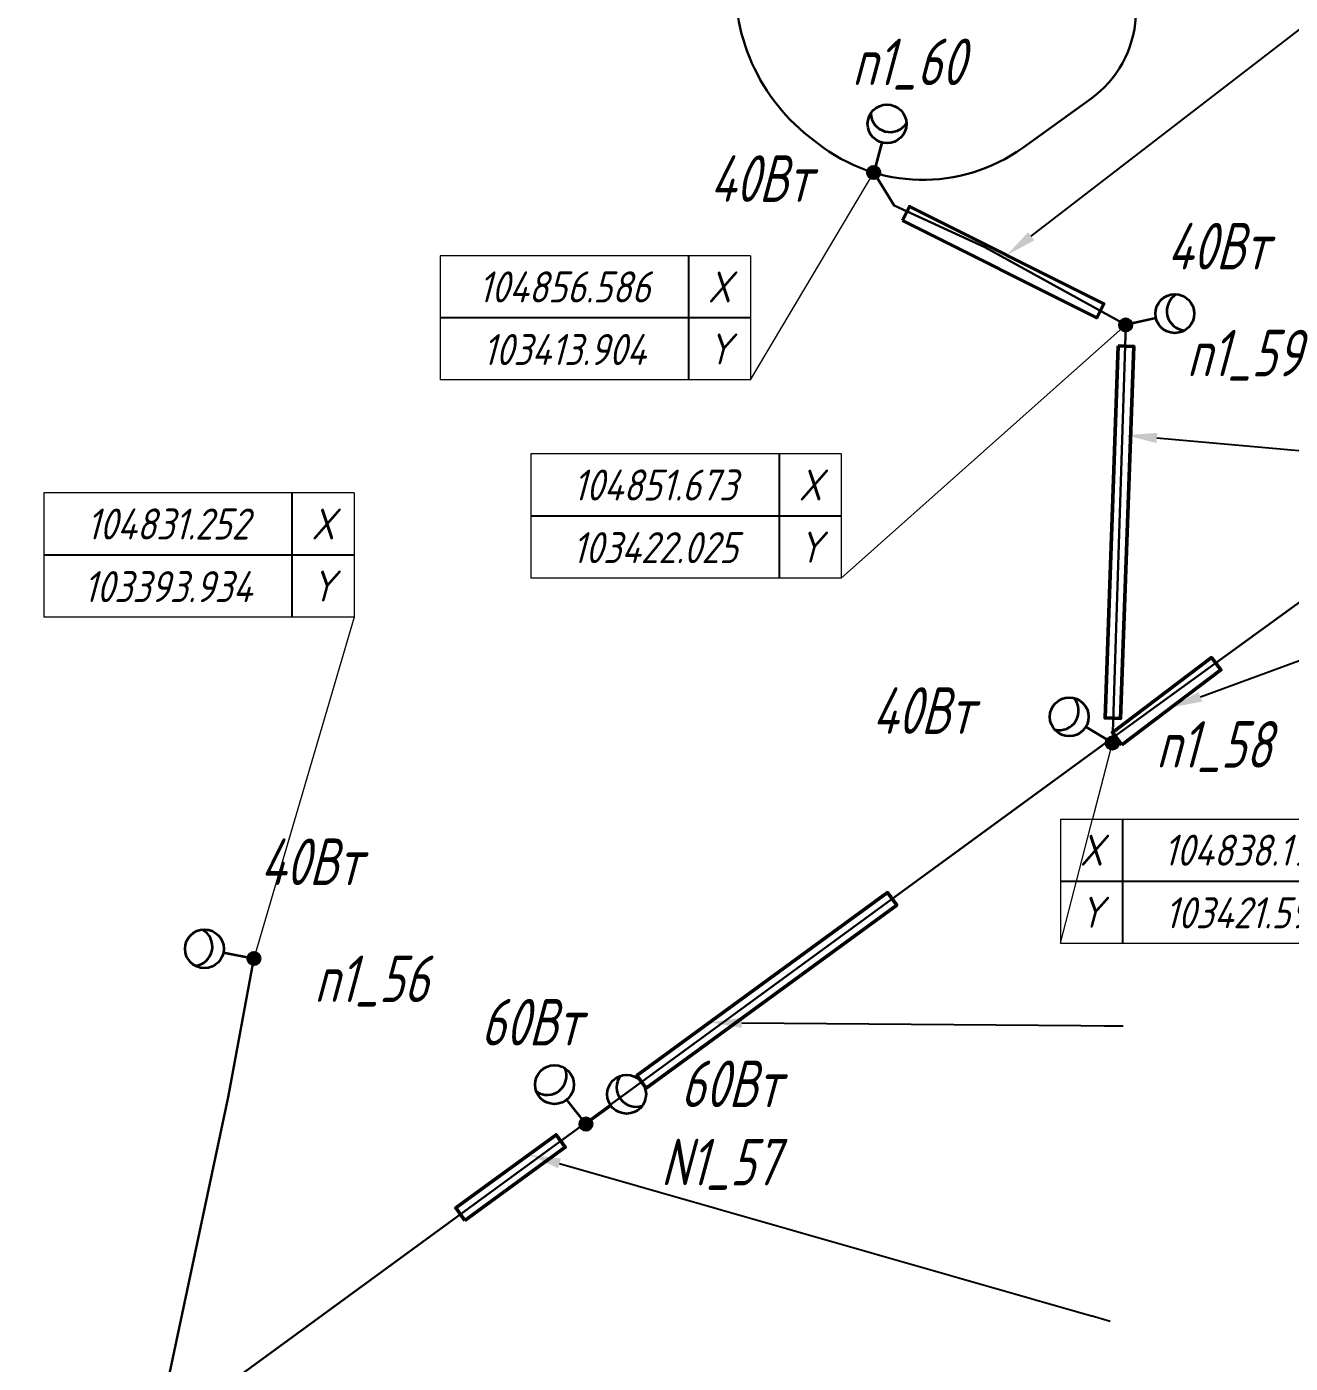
# Model space of a CAD drawing. Header units: millimetres. Extents: x -5263 to 103757798, y 0 to 105184226.
# Drawn here: x 103386612 to 103427328, y 104818205 to 104861286 of the extents above; entities that cross this region are included whole.
import ezdxf
from ezdxf import colors
from ezdxf.entities.mleader import LeaderData, LeaderLine
from ezdxf.enums import TextEntityAlignment as Align
from ezdxf.math import Vec2, Vec3

# ---------------------------------------------------------------- set-up
doc = ezdxf.new("R2010")
doc.units = ezdxf.units.MM
doc.set_wipeout_variables(frame=1)
doc.linetypes.add('CONTINOUS', pattern=[0])
for name, color, linetype, lineweight in [('_ПР_НО', 10, 'Continuous', 30), ('ЭО_Пл_Опора', 10, 'Continuous', 35), ('ЭО_Пл_Опора_Светильники', 10, 'Continuous', 35), ('ЭО_Пл_Светильники', 10, 'Continuous', 25), ('ЭО_Пл_Светильники_Текст', 10, 'Continuous', 20), ('ЭО_Пл_Сеть_Освещения_В земле', 3, 'ID_N', 30), ('ЭО_Пл_Сеть_Освещения_Текст', 10, 'Continuous', 20), ('ЭС_Координата', 7, 'Continuous', 25)]:
    doc.layers.add(name, color=color, linetype=linetype, lineweight=lineweight)
doc.layers.get('0').off()
doc.styles.add('ПБГС', font='simplex.shx', dxfattribs={"width": 0.8, "oblique": 15})
doc.linetypes.add('ID_N', pattern='A,0,3,-3,["N",ПБГС,S=1.2,R=0,X=-1,Y=-0.5],-3,6', length=15)

# ---------------------------------------------------------------- blocks, each defined once
blk = doc.blocks.new('_None')
blk = doc.blocks.new('промежуточная')
h = blk.add_hatch(color=255)
edge = h.paths.add_edge_path()
edge.add_arc((0, 0), 0.833, 0, 360)
at = {"lineweight": 30}
blk.add_circle((0, 0), 0.833, dxfattribs=at)
blk = doc.blocks.new('*U121')
at = {"layer": 'ЭО_Пл_Светильники'}
blk.add_line((0, 2), (0, 0), dxfattribs=at)
at = {"layer": 'ЭО_Пл_Светильники', "linetype": 'ByBlock', "xscale": 250, "yscale": 250, "zscale": 250}
blk.add_blockref('промежуточная', (0, 0), dxfattribs=at)
at = {"style": 'ПБГС', "oblique": 15, "width": 0.7, "flags": 1}
blk.add_attdef('NAME', (0, -6), '', height=3.5, dxfattribs=at)
at = {"layer": 'ЭО_Пл_Светильники_Текст', "style": 'ПБГС', "oblique": 15, "width": 0.7, "flags": 1}
for tag, p in [('TYPE', (0, 0)), ('MANUFACTURER', (0, -12)), ('SPECIFICATION_SECTION', (0, -18)), ('POWER', (0, -24)), ('GROUP', (0, -30))]:
    blk.add_attdef(tag, p, '', height=3.5, dxfattribs=at)
at = {"layer": 'ЭО_Пл_Светильники_Текст', "style": 'ПБГС', "oblique": 15, "width": 0.7}
blk.add_attdef('N_PYLON', (2411, -1978), '', height=1500, dxfattribs=at)
blk = doc.blocks.new('*U120')
at = {"layer": 'ЭО_Пл_Светильники'}
blk.add_line((0, 2), (0, 0), dxfattribs=at)
at = {"layer": 'ЭО_Пл_Светильники', "linetype": 'ByBlock', "xscale": 250, "yscale": 250, "zscale": 250}
blk.add_blockref('промежуточная', (0, 0), dxfattribs=at)
at = {"style": 'ПБГС', "oblique": 15, "width": 0.7, "flags": 1}
blk.add_attdef('NAME', (0, -6), '', height=3.5, dxfattribs=at)
at = {"layer": 'ЭО_Пл_Светильники_Текст', "style": 'ПБГС', "oblique": 15, "width": 0.7, "flags": 1}
for tag, p in [('TYPE', (0, 0)), ('MANUFACTURER', (0, -12)), ('SPECIFICATION_SECTION', (0, -18)), ('POWER', (0, -24)), ('GROUP', (0, -30))]:
    blk.add_attdef(tag, p, '', height=3.5, dxfattribs=at)
at = {"layer": 'ЭО_Пл_Светильники_Текст', "style": 'ПБГС', "oblique": 15, "width": 0.7}
blk.add_attdef('N_PYLON', (1946, -1405), '', height=1500, dxfattribs=at)
blk = doc.blocks.new('*U118')
at = {"layer": 'ЭО_Пл_Светильники'}
blk.add_line((0, 2), (0, 0), dxfattribs=at)
at = {"layer": 'ЭО_Пл_Светильники', "linetype": 'ByBlock', "xscale": 250, "yscale": 250, "zscale": 250}
blk.add_blockref('промежуточная', (0, 0), dxfattribs=at)
at = {"style": 'ПБГС', "oblique": 15, "width": 0.7, "flags": 1}
blk.add_attdef('NAME', (0, -6), '', height=3.5, dxfattribs=at)
at = {"layer": 'ЭО_Пл_Светильники_Текст', "style": 'ПБГС', "oblique": 15, "width": 0.7}
blk.add_attdef('N_PYLON', (1414, -796), '', height=1500, dxfattribs=at)
at = {"layer": 'ЭО_Пл_Светильники_Текст', "style": 'ПБГС', "oblique": 15, "width": 0.7, "flags": 1}
for tag, p in [('TYPE', (0, 0)), ('MANUFACTURER', (0, -12)), ('SPECIFICATION_SECTION', (0, -18)), ('POWER', (0, -24)), ('GROUP', (0, -30))]:
    blk.add_attdef(tag, p, '', height=3.5, dxfattribs=at)
blk = doc.blocks.new('*U399')
at = {"layer": 'ЭО_Пл_Светильники'}
blk.add_line((0, 2), (0, 0), dxfattribs=at)
at = {"layer": 'ЭО_Пл_Светильники', "linetype": 'ByBlock', "xscale": 250, "yscale": 250, "zscale": 250}
blk.add_blockref('промежуточная', (0, 0), dxfattribs=at)
at = {"style": 'ПБГС', "oblique": 15, "width": 0.7, "flags": 1}
blk.add_attdef('NAME', (0, -6), '', height=3.5, dxfattribs=at)
at = {"layer": 'ЭО_Пл_Светильники_Текст', "style": 'ПБГС', "oblique": 15, "width": 0.7, "flags": 1}
for tag, p in [('TYPE', (0, 0)), ('MANUFACTURER', (0, -12)), ('SPECIFICATION_SECTION', (0, -18)), ('POWER', (0, -24)), ('GROUP', (0, -30))]:
    blk.add_attdef(tag, p, '', height=3.5, dxfattribs=at)
at = {"layer": 'ЭО_Пл_Светильники_Текст', "style": 'ПБГС', "oblique": 15, "width": 0.7}
blk.add_attdef('N_PYLON', (1971, -1655), '', height=1500, dxfattribs=at)
blk = doc.blocks.new('*U116')
at = {"layer": 'ЭО_Пл_Светильники'}
blk.add_line((0, 2), (0, 0), dxfattribs=at)
at = {"layer": 'ЭО_Пл_Светильники', "linetype": 'ByBlock', "xscale": 250, "yscale": 250, "zscale": 250}
blk.add_blockref('промежуточная', (0, 0), dxfattribs=at)
at = {"style": 'ПБГС', "oblique": 15, "width": 0.7, "flags": 1}
blk.add_attdef('NAME', (0, -6), '', height=3.5, dxfattribs=at)
at = {"layer": 'ЭО_Пл_Светильники_Текст', "style": 'ПБГС', "oblique": 15, "width": 0.7}
blk.add_attdef('N_PYLON', (-695, 2816), '', height=1500, dxfattribs=at)
at = {"layer": 'ЭО_Пл_Светильники_Текст', "style": 'ПБГС', "oblique": 15, "width": 0.7, "flags": 1}
for tag, p in [('TYPE', (0, 0)), ('MANUFACTURER', (0, -12)), ('SPECIFICATION_SECTION', (0, -18)), ('POWER', (0, -24)), ('GROUP', (0, -30))]:
    blk.add_attdef(tag, p, '', height=3.5, dxfattribs=at)
blk = doc.blocks.new('*U234')
at = {"layer": 'ЭО_Пл_Опора_Светильники'}
h = blk.add_hatch(color=256, dxfattribs=at)
h.dxf.hatch_style = 1
h.paths.add_polyline_path([(155, 124, 1), (-155, -124, 1)])
blk.add_line((-624, 781), (0, 0), dxfattribs=at)
for centre, radius in [((-1014, 1270), 625), ((0, 0), 199)]:
    blk.add_circle(centre, radius, dxfattribs=at)
blk.add_arc((-1248, 1563), 625, 236.0761, 21.1609, dxfattribs=at)
at = {"style": 'ПБГС', "oblique": 15, "width": 0.7, "flags": 1}
for tag, p, height in [('TYPE', (-1704, -2539), 525000), ('NAME', (0, -3506), 875), ('MANUFACTURER', (0, -5006), 875), ('SPECIFICATION_SECTION', (0, -6506), 875), ('GROUP', (0, -9506), 875)]:
    blk.add_attdef(tag, p, '', height=height, dxfattribs=at)
at = {"layer": 'ЭО_Пл_Светильники_Текст', "style": 'ПБГС', "oblique": 15, "width": 0.7}
blk.add_attdef('POWER', (-3392, 2533), '', height=1500, dxfattribs=at)
blk = doc.blocks.new('*U235')
at = {"layer": 'ЭО_Пл_Опора_Светильники'}
h = blk.add_hatch(color=256, dxfattribs=at)
h.dxf.hatch_style = 1
h.paths.add_polyline_path([(117, -161, 1), (-117, 161, 1)])
blk.add_line((808, 590), (0, 0), dxfattribs=at)
for centre, radius in [((1312, 958), 625), ((0, 0), 199)]:
    blk.add_circle(centre, radius, dxfattribs=at)
blk.add_arc((1615, 1179), 625, 143.5876, 288.6724, dxfattribs=at)
at = {"style": 'ПБГС', "oblique": 15, "width": 0.7, "flags": 1}
for tag, p, height in [('TYPE', (-1704, -2539), 525000), ('NAME', (0, -3506), 875), ('MANUFACTURER', (0, -5006), 875), ('SPECIFICATION_SECTION', (0, -6506), 875), ('GROUP', (0, -9506), 875)]:
    blk.add_attdef(tag, p, '', height=height, dxfattribs=at)
at = {"layer": 'ЭО_Пл_Светильники_Текст', "style": 'ПБГС', "oblique": 15, "width": 0.7}
blk.add_attdef('POWER', (3047, 547), '', height=1500, dxfattribs=at)
blk = doc.blocks.new('*U391')
at = {"layer": 'ЭО_Пл_Опора_Светильники'}
h = blk.add_hatch(color=256, dxfattribs=at)
h.dxf.hatch_style = 1
h.paths.add_polyline_path([(38, 195, 1), (-38, -195, 1)])
blk.add_line((-981, 193), (0, 0), dxfattribs=at)
for centre, radius in [((-1595, 313), 625), ((0, 0), 199)]:
    blk.add_circle(centre, radius, dxfattribs=at)
blk.add_arc((-1963, 385), 625, 276.3508, 61.4356, dxfattribs=at)
at = {"style": 'ПБГС', "oblique": 15, "width": 0.7, "flags": 1}
for tag, p, height in [('TYPE', (-1704, -2539), 525000), ('NAME', (0, -3506), 875), ('MANUFACTURER', (0, -5006), 875), ('SPECIFICATION_SECTION', (0, -6506), 875), ('GROUP', (0, -9506), 875)]:
    blk.add_attdef(tag, p, '', height=height, dxfattribs=at)
at = {"layer": 'ЭО_Пл_Светильники_Текст', "style": 'ПБГС', "oblique": 15, "width": 0.7}
blk.add_attdef('POWER', (202, 2368), '', height=1500, dxfattribs=at)
blk = doc.blocks.new('*U397')
at = {"layer": 'ЭО_Пл_Опора_Светильники'}
h = blk.add_hatch(color=256, dxfattribs=at)
h.dxf.hatch_style = 1
h.paths.add_polyline_path([(192, -53, 1), (-192, 53, 1)])
blk.add_line((264, 964), (0, 0), dxfattribs=at)
for centre, radius in [((430, 1567), 625), ((0, 0), 199)]:
    blk.add_circle(centre, radius, dxfattribs=at)
blk.add_arc((529, 1929), 625, 182.1266, 327.2113, dxfattribs=at)
at = {"style": 'ПБГС', "oblique": 15, "width": 0.7, "flags": 1}
for tag, p, height in [('TYPE', (-1704, -2539), 525000), ('NAME', (0, -3506), 875), ('MANUFACTURER', (0, -5006), 875), ('SPECIFICATION_SECTION', (0, -6506), 875), ('GROUP', (0, -9506), 875)]:
    blk.add_attdef(tag, p, '', height=height, dxfattribs=at)
at = {"layer": 'ЭО_Пл_Светильники_Текст', "style": 'ПБГС', "oblique": 15, "width": 0.7}
blk.add_attdef('POWER', (-5274, -945), '', height=1500, dxfattribs=at)
blk = doc.blocks.new('*U398')
at = {"layer": 'ЭО_Пл_Опора_Светильники'}
h = blk.add_hatch(color=256, dxfattribs=at)
h.dxf.hatch_style = 1
h.paths.add_polyline_path([(45, -194, 1), (-45, 194, 1)])
blk.add_line((974, 225), (0, 0), dxfattribs=at)
for centre, radius in [((1583, 365), 625), ((0, 0), 199)]:
    blk.add_circle(centre, radius, dxfattribs=at)
blk.add_arc((1949, 450), 625, 120.4508, 265.5356, dxfattribs=at)
at = {"style": 'ПБГС', "oblique": 15, "width": 0.7, "flags": 1}
for tag, p, height in [('TYPE', (-1704, -2539), 525000), ('NAME', (0, -3506), 875), ('MANUFACTURER', (0, -5006), 875), ('SPECIFICATION_SECTION', (0, -6506), 875), ('GROUP', (0, -9506), 875)]:
    blk.add_attdef(tag, p, '', height=height, dxfattribs=at)
at = {"layer": 'ЭО_Пл_Светильники_Текст', "style": 'ПБГС', "oblique": 15, "width": 0.7}
blk.add_attdef('POWER', (1335, 1791), '', height=1500, dxfattribs=at)
blk = doc.blocks.new('*U405')
at = {"layer": 'ЭО_Пл_Опора_Светильники'}
h = blk.add_hatch(color=256, dxfattribs=at)
h.dxf.hatch_style = 1
h.paths.add_polyline_path([(103, 170, 1), (-103, -170, 1)])
blk.add_line((-855, 519), (0, 0), dxfattribs=at)
for centre, radius in [((-1389, 843), 625), ((0, 0), 199)]:
    blk.add_circle(centre, radius, dxfattribs=at)
blk.add_arc((-1710, 1038), 625, 256.1997, 41.2845, dxfattribs=at)
at = {"style": 'ПБГС', "oblique": 15, "width": 0.7, "flags": 1}
for tag, p, height in [('TYPE', (-1704, -2539), 525000), ('NAME', (0, -3506), 875), ('MANUFACTURER', (0, -5006), 875), ('SPECIFICATION_SECTION', (0, -6506), 875), ('GROUP', (0, -9506), 875)]:
    blk.add_attdef(tag, p, '', height=height, dxfattribs=at)
at = {"layer": 'ЭО_Пл_Светильники_Текст', "style": 'ПБГС', "oblique": 15, "width": 0.7}
blk.add_attdef('POWER', (-7740, 294), '', height=1500, dxfattribs=at)
blk = doc.blocks.new('*U534')
blk.add_wipeout([(-3.352, -12.91), (-3.352, -4.91), (16.648, -4.91), (16.648, -12.91)])
at = {"lineweight": 0}
blk.add_line((-3.352, -12.91), (0, 0), dxfattribs=at)
at = {"color": 0, "lineweight": 0, "transparency": 16777216}
for points in [[(-3.352, -4.91), (-3.352, -12.91), (-3.352, -12.91), (-3.352, -12.91)], [(-3.352, -4.91), (16.648, -4.91)], [(16.648, -4.91), (16.648, -12.91), (16.648, -12.91), (16.648, -12.91)], [(-3.352, -12.91), (16.648, -12.91)]]:
    blk.add_lwpolyline(points, dxfattribs=at)
at = {"transparency": 16777216}
for points in [[(0.648, -4.91), (0.648, -12.91)], [(-3.352, -8.91), (16.648, -8.91)]]:
    blk.add_lwpolyline(points, dxfattribs=at)
at = {"color": 7, "transparency": 16777216, "char_height": 2, "width": 4, "attachment_point": 5, "style": 'ПБГС'}
for s, insert in [('X', (-1.352, -6.91)), ('Y', (-1.352, -10.91))]:
    blk.add_mtext(s, dxfattribs=dict(at, insert=insert))
at = {"color": 250, "transparency": 16777216, "style": 'ПБГС', "oblique": 15, "width": 0.8, "flags": 8}
for tag, p in [('КООРДИНАТАY', (8.648, -6.91)), ('КООРДИНАТАX', (8.648, -10.947))]:
    blk.add_attdef(tag, text='', height=2, dxfattribs=at).set_placement(p, align=Align.MIDDLE_CENTER)
blk = doc.blocks.new('*U536')
blk.add_wipeout([(6.448, 22.01), (6.448, 30.01), (-13.552, 30.01), (-13.552, 22.01)])
at = {"lineweight": 0}
blk.add_line((6.448, 22.01), (0, 0), dxfattribs=at)
at = {"color": 0, "lineweight": 0, "transparency": 16777216}
for points in [[(-13.552, 30.01), (-13.552, 22.01), (-13.552, 22.01), (-13.552, 22.01)], [(6.448, 30.01), (-13.552, 30.01)], [(6.448, 30.01), (6.448, 22.01), (6.448, 22.01), (6.448, 22.01)], [(6.448, 22.01), (-13.552, 22.01)]]:
    blk.add_lwpolyline(points, dxfattribs=at)
at = {"transparency": 16777216}
for points in [[(2.448, 30.01), (2.448, 22.01)], [(6.448, 26.01), (-13.552, 26.01)]]:
    blk.add_lwpolyline(points, dxfattribs=at)
at = {"color": 7, "transparency": 16777216, "char_height": 2, "width": 4, "attachment_point": 5, "style": 'ПБГС'}
for s, insert in [('X', (4.448, 28.01)), ('Y', (4.448, 24.01))]:
    blk.add_mtext(s, dxfattribs=dict(at, insert=insert))
at = {"color": 250, "transparency": 16777216, "style": 'ПБГС', "oblique": 15, "width": 0.8, "flags": 8}
for tag, p in [('КООРДИНАТАY', (-5.552, 28.01)), ('КООРДИНАТАX', (-5.552, 23.973))]:
    blk.add_attdef(tag, text='', height=2, dxfattribs=at).set_placement(p, align=Align.MIDDLE_CENTER)
blk = doc.blocks.new('*U547')
blk.add_wipeout([(-7.937, -13.373), (-7.937, -5.373), (-27.937, -5.373), (-27.937, -13.373)])
at = {"lineweight": 0}
blk.add_line((-7.937, -13.373), (0, 0), dxfattribs=at)
at = {"color": 0, "lineweight": 0, "transparency": 16777216}
for points in [[(-27.937, -5.373), (-27.937, -13.373), (-27.937, -13.373), (-27.937, -13.373)], [(-7.937, -5.373), (-27.937, -5.373)], [(-7.937, -5.373), (-7.937, -13.373), (-7.937, -13.373), (-7.937, -13.373)], [(-7.937, -13.373), (-27.937, -13.373)]]:
    blk.add_lwpolyline(points, dxfattribs=at)
at = {"transparency": 16777216}
for points in [[(-11.937, -5.373), (-11.937, -13.373)], [(-7.937, -9.373), (-27.937, -9.373)]]:
    blk.add_lwpolyline(points, dxfattribs=at)
at = {"color": 7, "transparency": 16777216, "char_height": 2, "width": 4, "attachment_point": 5, "style": 'ПБГС'}
for s, insert in [('X', (-9.937, -7.373)), ('Y', (-9.937, -11.373))]:
    blk.add_mtext(s, dxfattribs=dict(at, insert=insert))
at = {"color": 250, "transparency": 16777216, "style": 'ПБГС', "oblique": 15, "width": 0.8, "flags": 8}
for tag, p in [('КООРДИНАТАY', (-19.937, -7.373)), ('КООРДИНАТАX', (-19.937, -11.41))]:
    blk.add_attdef(tag, text='', height=2, dxfattribs=at).set_placement(p, align=Align.MIDDLE_CENTER)
blk = doc.blocks.new('*U549')
blk.add_wipeout([(-18.33, -16.319), (-18.33, -8.319), (-38.33, -8.319), (-38.33, -16.319)])
at = {"lineweight": 0}
blk.add_line((-18.33, -16.319), (0, 0), dxfattribs=at)
at = {"color": 0, "lineweight": 0, "transparency": 16777216}
for points in [[(-38.33, -8.319), (-38.33, -16.319), (-38.33, -16.319), (-38.33, -16.319)], [(-18.33, -8.319), (-38.33, -8.319)], [(-18.33, -8.319), (-18.33, -16.319), (-18.33, -16.319), (-18.33, -16.319)], [(-18.33, -16.319), (-38.33, -16.319)]]:
    blk.add_lwpolyline(points, dxfattribs=at)
at = {"transparency": 16777216}
for points in [[(-22.33, -8.319), (-22.33, -16.319)], [(-18.33, -12.319), (-38.33, -12.319)]]:
    blk.add_lwpolyline(points, dxfattribs=at)
at = {"color": 7, "transparency": 16777216, "char_height": 2, "width": 4, "attachment_point": 5, "style": 'ПБГС'}
for s, insert in [('X', (-20.33, -10.319)), ('Y', (-20.33, -14.319))]:
    blk.add_mtext(s, dxfattribs=dict(at, insert=insert))
at = {"color": 250, "transparency": 16777216, "style": 'ПБГС', "oblique": 15, "width": 0.8, "flags": 8}
for tag, p in [('КООРДИНАТАY', (-30.33, -10.319)), ('КООРДИНАТАX', (-30.33, -14.356))]:
    blk.add_attdef(tag, text='', height=2, dxfattribs=at).set_placement(p, align=Align.MIDDLE_CENTER)
blk = doc.blocks.new('*U588')
at = {"color": 0, "linetype": 'ByBlock', "lineweight": -2}
blk.add_lwpolyline([(0.147, -0.202), (3.378, 2.157), (3.083, 2.561), (-0.147, 0.202)], close=True, dxfattribs=at)
blk = doc.blocks.new('*U589')
at = {"color": 0, "linetype": 'ByBlock', "lineweight": -2}
blk.add_lwpolyline([(0.147, -0.202), (8.222, 5.698), (7.927, 6.102), (-0.147, 0.202)], close=True, dxfattribs=at)
blk = doc.blocks.new('*U590')
at = {"color": 0, "linetype": 'ByBlock', "lineweight": -2}
blk.add_lwpolyline([(-0.112, -0.224), (6.149, -3.354), (6.373, -2.907), (0.112, 0.224)], close=True, dxfattribs=at)
blk = doc.blocks.new('*U591')
at = {"color": 0, "linetype": 'ByBlock', "lineweight": -2}
blk.add_lwpolyline([(-0.25, 0.009), (-0.67, -11.984), (-0.17, -12.001), (0.25, -0.009)], close=True, dxfattribs=at)
blk = doc.blocks.new('*U592')
at = {"color": 0, "linetype": 'ByBlock', "lineweight": -2}
blk.add_lwpolyline([(0.151, -0.199), (3.341, 2.214), (3.039, 2.613), (-0.151, 0.199)], close=True, dxfattribs=at)

msp = doc.modelspace()

# ---------------------------------------------------------------- linework, layer by layer
at = {"layer": 'ЭО_Пл_Сеть_Освещения_В земле'}
msp.add_lwpolyline([(103420519, 104865049, 0.012296), (103421208, 104864391, -0.47723), (103420897, 104858958), (103418706, 104857384, -0.334372), (103412091, 104857532), (103411667, 104857866, -0.26324), (103409523, 104863672, -0.024321), (103409674, 104864612, -0.024321)], format="xyb", dxfattribs=at)
at = {"layer": 'ЭО_Пл_Сеть_Освещения_В земле', "elevation": -570}
msp.add_lwpolyline([(103421595, 104838199), (103422025, 104851672), (103417483, 104854180), (103414560, 104855525), (103413904, 104856586)], dxfattribs=at)
at = {"layer": 'ЭО_Пл_Сеть_Освещения_В земле'}
for points in [[(103364236, 104796452), (103421397, 104838214), (103441358, 104852700)], [(103390768, 104815803), (103393102, 104826785), (103393934, 104831252)]]:
    msp.add_lwpolyline(points, dxfattribs=at)

# ---------------------------------------------------------------- block references
at = {"layer": '_ПР_НО', "color": 5, "linetype": 'CONTINOUS', "lineweight": 50, "xscale": 1000, "yscale": 1000, "zscale": 1000, "rotation": 359.9961694606591}
for name, p in [('*U590', (103414946, 104855262)), ('*U589', (103406424, 104827275)), ('*U588', (103400585, 104823009))]:
    msp.add_blockref(name, p, dxfattribs=at)
at = {"layer": 'ЭО_Пл_Опора'}
for name, p, values in [('*U116', (103413904, 104856586), {'N_PYLON': 'n1_60'}), ('*U399', (103422025, 104851672, -570), {'N_PYLON': 'n1_59'}), ('*U118', (103421595, 104838199), {'N_PYLON': 'n1_58'}), ('*U120', (103393934, 104831252), {'N_PYLON': 'n1_56'}), ('*U121', (103404632, 104825916), {'N_PYLON': 'N1_57'})]:
    msp.add_blockref(name, p, dxfattribs=at).add_auto_attribs(values)
at = {"layer": 'ЭО_Пл_Светильники'}
for name, p, values in [('*U397', (103413904, 104856586), {'POWER': '40Вт'}), ('*U398', (103422025, 104851672, -570), {'POWER': '40Вт'}), ('*U405', (103421595, 104838199), {'POWER': '40Вт'}), ('*U391', (103393934, 104831252), {'POWER': '40Вт'}), ('*U234', (103404632, 104825916), {'POWER': '60Вт'}), ('*U235', (103404632, 104825916), {'POWER': '60Вт'})]:
    msp.add_blockref(name, p, dxfattribs=at).add_auto_attribs(values)

# ---------------------------------------------------------------- leaders
at = {"layer": 'ЭО_Пл_Сеть_Освещения_Текст'}
ml = msp.add_multileader_mtext('Standard', dxfattribs=at)
ml.set_content('Условные обозначения:', color=256, style='ПБГС')
ml.set_leader_properties(color=256, linetype='ByLayer', lineweight=-1)
ml.set_arrow_properties(name='NONE')
ml.build(insert=Vec2(0, 0))
ml.multileader.update_dxf_attribs({"text_left_attachment_type": 6, "text_right_attachment_type": 6, "dogleg_length": 0.5, "arrow_head_size": 2000, "scale": 500})
ctx = ml.context
ctx.base_point, ctx.scale, ctx.char_height, ctx.arrow_head_size, ctx.landing_gap_size, ctx.plane_origin = Vec3(103721923, 105117157), 500, 1250, 2000, 1000, Vec3(103717280, 105121639)
ctx.left_attachment, ctx.right_attachment = 6, 6
notes = []
notes.append((ctx, [(0, (0, 0, 0), (0, 0), (1, 0), 1, [])]))
ctx.mtext.insert, ctx.mtext.rotation, ctx.mtext.flow_direction = Vec3(103722923, 105118657), 6.283185, 5
ml = msp.add_multileader_mtext('Standard', dxfattribs=at)
ml.set_content('Проектируемая опора н.о. ОГККВ-7,5/ОГКС-7,5', color=256, style='ПБГС')
ml.set_leader_properties(color=256, linetype='ByLayer', lineweight=-1)
ml.set_arrow_properties(name='NONE')
ml.build(insert=Vec2(0, 0))
ml.multileader.update_dxf_attribs({"text_left_attachment_type": 6, "text_right_attachment_type": 6, "dogleg_length": 0.5, "arrow_head_size": 2000, "scale": 500})
ctx = ml.context
ctx.base_point, ctx.scale, ctx.char_height, ctx.arrow_head_size, ctx.landing_gap_size, ctx.plane_origin = Vec3(103725173, 105113213), 500, 1250, 2000, 1000, Vec3(103726179, 105116515)
ctx.left_attachment, ctx.right_attachment = 6, 6
notes.append((ctx, [(0, (0, 0, 0), (0, 0), (1, 0), 1, [])]))
ctx.mtext.insert, ctx.mtext.flow_direction = Vec3(103726173, 105114879), 5
ml = msp.add_multileader_mtext('Standard', dxfattribs=at)
ml.set_content('Проектируемая опора н.о. ОГК-4', color=256, style='ПБГС')
ml.set_leader_properties(color=256, linetype='ByLayer', lineweight=-1)
ml.set_arrow_properties(name='NONE')
ml.build(insert=Vec2(0, 0))
ml.multileader.update_dxf_attribs({"text_left_attachment_type": 6, "text_right_attachment_type": 6, "dogleg_length": 0.5, "arrow_head_size": 2000, "scale": 500})
ctx = ml.context
ctx.base_point, ctx.scale, ctx.char_height, ctx.arrow_head_size, ctx.landing_gap_size, ctx.plane_origin = Vec3(103725088, 105109558), 500, 1250, 2000, 1000, Vec3(103726094, 105112860)
ctx.left_attachment, ctx.right_attachment = 6, 6
notes.append((ctx, [(0, (0, 0, 0), (0, 0), (1, 0), 1, [])]))
ctx.mtext.insert, ctx.mtext.flow_direction = Vec3(103726088, 105111224), 5
ml = msp.add_multileader_mtext('Standard', dxfattribs=at)
ml.set_content('Проектируемый cветильник GALAD Волна LED Мини   ', color=256, style='ПБГС')
ml.set_leader_properties(color=256, linetype='ByLayer', lineweight=-1)
ml.set_arrow_properties(name='NONE')
ml.build(insert=Vec2(0, 0))
ml.multileader.update_dxf_attribs({"text_left_attachment_type": 6, "text_right_attachment_type": 6, "dogleg_length": 0.5, "arrow_head_size": 2000, "scale": 500})
ctx = ml.context
ctx.base_point, ctx.scale, ctx.char_height, ctx.arrow_head_size, ctx.landing_gap_size, ctx.plane_origin = Vec3(103721068, 105105564), 500, 1250, 2000, 1000, Vec3(103717217, 105108867)
ctx.left_attachment, ctx.right_attachment = 6, 6
notes.append((ctx, [(0, (0, 0, 0), (0, 0), (1, 0), 1, [])]))
ctx.mtext.insert, ctx.mtext.rotation, ctx.mtext.flow_direction = Vec3(103722068, 105107231), 6.283185, 5
ml = msp.add_multileader_mtext('Standard', dxfattribs=at)
ml.set_content('Проектируемый пункт питания/пункт учета', color=256, style='ПБГС')
ml.set_leader_properties(color=256, linetype='ByLayer', lineweight=-1)
ml.set_arrow_properties(name='NONE')
ml.build(insert=Vec2(0, 0))
ml.multileader.update_dxf_attribs({"text_left_attachment_type": 6, "text_right_attachment_type": 6, "dogleg_length": 0.5, "arrow_head_size": 2000, "scale": 500})
ctx = ml.context
ctx.base_point, ctx.scale, ctx.char_height, ctx.arrow_head_size, ctx.landing_gap_size, ctx.plane_origin = Vec3(103721068, 105102643), 500, 1250, 2000, 1000, Vec3(103717217, 105105945)
ctx.left_attachment, ctx.right_attachment = 6, 6
notes.append((ctx, [(0, (0, 0, 0), (0, 0), (1, 0), 1, [])]))
ctx.mtext.insert, ctx.mtext.rotation, ctx.mtext.flow_direction = Vec3(103722068, 105104309), 6.283185, 5
ml = msp.add_multileader_mtext('Standard', dxfattribs=at)
ml.set_content('Кабель в земле', color=256, style='ПБГС')
ml.set_leader_properties(color=256, linetype='ByLayer', lineweight=-1)
ml.set_arrow_properties(name='NONE')
ml.build(insert=Vec2(0, 0))
ml.multileader.update_dxf_attribs({"text_left_attachment_type": 6, "text_right_attachment_type": 6, "dogleg_length": 0.5, "arrow_head_size": 2000, "scale": 500})
ctx = ml.context
ctx.base_point, ctx.scale, ctx.char_height, ctx.arrow_head_size, ctx.landing_gap_size, ctx.plane_origin = Vec3(103721068, 105099665), 500, 1250, 2000, 1000, Vec3(103717217, 105102801)
ctx.left_attachment, ctx.right_attachment = 6, 6
notes.append((ctx, [(0, (0, 0, 0), (0, 0), (1, 0), 1, [])]))
ctx.mtext.insert, ctx.mtext.rotation, ctx.mtext.flow_direction = Vec3(103722068, 105101165), 6.283185, 5
ml = msp.add_multileader_mtext('Standard', dxfattribs=at)
ml.set_content('Кабель по воздуху', color=256, style='ПБГС')
ml.set_leader_properties(color=256, linetype='ByLayer', lineweight=-1)
ml.set_arrow_properties(name='NONE')
ml.build(insert=Vec2(0, 0))
ml.multileader.update_dxf_attribs({"text_left_attachment_type": 6, "text_right_attachment_type": 6, "dogleg_length": 0.5, "arrow_head_size": 2000, "scale": 500})
ctx = ml.context
ctx.base_point, ctx.scale, ctx.char_height, ctx.arrow_head_size, ctx.landing_gap_size, ctx.plane_origin = Vec3(103721142, 105096376), 500, 1250, 2000, 1000, Vec3(103717290, 105099679)
ctx.left_attachment, ctx.right_attachment = 6, 6
notes.append((ctx, [(0, (0, 0, 0), (0, 0), (1, 0), 1, [])]))
ctx.mtext.insert, ctx.mtext.rotation, ctx.mtext.flow_direction = Vec3(103722142, 105098043), 6.283185, 5
for ctx, leaders in notes:
    for number, flags, end, landing, length, lines in leaders:
        leader = LeaderData()
        leader.index, (leader.has_last_leader_line, leader.has_dogleg_vector, leader.attachment_direction) = number, flags
        leader.last_leader_point, leader.dogleg_vector, leader.dogleg_length = Vec3(end), Vec3(landing), length
        for number, points, colour, breaks in lines:
            line = LeaderLine()
            line.index, line.vertices, line.color, line.breaks = number, Vec3.list(points), colors.encode_raw_color(colour), breaks
            leader.lines.append(line)
        ctx.leaders.append(leader)

# ---------------------------------------------------------------- next in the draw order: block references
at = {"layer": 'ЭС_Координата', "lineweight": 70, "xscale": 500, "yscale": 500, "zscale": 500}
for name, p, values in [('*U547', (103413904, 104856586), {'КООРДИНАТАX': '103413.904', 'КООРДИНАТАY': '104856.586'}), ('*U536', (103393934, 104831252), {'КООРДИНАТАX': '103393.934', 'КООРДИНАТАY': '104831.252'}), ('*U534', (103421595, 104838199), {'КООРДИНАТАX': '103421.595', 'КООРДИНАТАY': '104838.199'})]:
    msp.add_blockref(name, p, dxfattribs=at).add_auto_attribs(values)

# ---------------------------------------------------------------- next in the draw order: leaders
at = {"layer": 'ЭС_Координата', "lineweight": 25}
ml = msp.add_multileader_mtext('Standard', dxfattribs=at)
ml.set_content('', color=256, style='ПБГС')
ml.set_leader_properties()
ml.build(insert=Vec2(0, 0))
ml.multileader.update_dxf_attribs({"has_dogleg": 0, "has_text_frame": 1, "text_left_attachment_type": 0, "text_right_attachment_type": 0, "dogleg_length": 0, "arrow_head_size": 1000})
ctx = ml.context
ctx.base_point, ctx.char_height, ctx.arrow_head_size, ctx.landing_gap_size, ctx.plane_origin, ctx.plane_x_axis, ctx.plane_y_axis = Vec3(103436519, 104868063, -570), 1200, 1000, 0, Vec3(103214521, 104907147, -570), Vec3(1, -0.000067), Vec3(0.000067, 1)
ctx.left_attachment, ctx.right_attachment = 0, 0
notes = []
notes.append((ctx, [(0, (1, 1, 0), (103436519, 104868063, -570), (1, -0.000067), 0, [(0, [(103418189, 104853921, -570)], 0, [])])]))
ctx.mtext.insert, ctx.mtext.text_direction, ctx.mtext.rotation = Vec3(103436519, 104868063, -570), Vec3(1, -0.000067), 6.283118
ctx.mtext.has_bg_fill, ctx.mtext.bg_color, ctx.mtext.bg_scale_factor, ctx.mtext.bg_transparency, ctx.mtext.use_window_bg_color = 1, -1027028792, 1.5, 0, 1
ml = msp.add_multileader_mtext('Standard', dxfattribs=at)
ml.set_content('', color=256, style='ПБГС')
ml.set_leader_properties()
ml.build(insert=Vec2(0, 0))
ml.multileader.update_dxf_attribs({"has_dogleg": 0, "has_text_frame": 1, "text_left_attachment_type": 0, "text_right_attachment_type": 0, "dogleg_length": 0, "arrow_head_size": 1000})
ctx = ml.context
ctx.base_point, ctx.char_height, ctx.arrow_head_size, ctx.landing_gap_size, ctx.plane_origin, ctx.plane_x_axis, ctx.plane_y_axis = Vec3(103421939, 104829078), 1200, 1000, 0, Vec3(103209206, 104885435), Vec3(1, -0.000067), Vec3(0.000067, 1)
ctx.left_attachment, ctx.right_attachment = 0, 0
notes.append((ctx, [(0, (1, 1, 0), (103421939, 104829078), (1, -0.000067), 0, [(0, [(103408656, 104829189)], 0, [])])]))
ctx.mtext.insert, ctx.mtext.text_direction, ctx.mtext.rotation = Vec3(103421939, 104829078), Vec3(1, -0.000067), 6.283118
ctx.mtext.has_bg_fill, ctx.mtext.bg_color, ctx.mtext.bg_scale_factor, ctx.mtext.bg_transparency, ctx.mtext.use_window_bg_color = 1, -1027028792, 1.5, 0, 1
ml = msp.add_multileader_mtext('Standard', dxfattribs=at)
ml.set_content('', color=256, style='ПБГС')
ml.set_leader_properties()
ml.build(insert=Vec2(0, 0))
ml.multileader.update_dxf_attribs({"has_dogleg": 0, "has_text_frame": 1, "text_left_attachment_type": 0, "text_right_attachment_type": 0, "dogleg_length": 0, "arrow_head_size": 1000})
ctx = ml.context
ctx.base_point, ctx.char_height, ctx.arrow_head_size, ctx.landing_gap_size, ctx.plane_origin, ctx.plane_x_axis, ctx.plane_y_axis = Vec3(103421529, 104819566), 1200, 1000, 0, Vec3(103203368, 104881170), Vec3(1, -0.000067), Vec3(0.000067, 1)
ctx.left_attachment, ctx.right_attachment = 0, 0
notes.append((ctx, [(0, (1, 1, 0), (103421529, 104819566), (1, -0.000067), 0, [(0, [(103402818, 104824924)], 0, [])])]))
ctx.mtext.insert, ctx.mtext.text_direction, ctx.mtext.rotation = Vec3(103421529, 104819566), Vec3(1, -0.000067), 6.283118
ctx.mtext.has_bg_fill, ctx.mtext.bg_color, ctx.mtext.bg_scale_factor, ctx.mtext.bg_transparency, ctx.mtext.use_window_bg_color = 1, -1027028792, 1.5, 0, 1
for ctx, leaders in notes:
    for number, flags, end, landing, length, lines in leaders:
        leader = LeaderData()
        leader.index, (leader.has_last_leader_line, leader.has_dogleg_vector, leader.attachment_direction) = number, flags
        leader.last_leader_point, leader.dogleg_vector, leader.dogleg_length = Vec3(end), Vec3(landing), length
        for number, points, colour, breaks in lines:
            line = LeaderLine()
            line.index, line.vertices, line.color, line.breaks = number, Vec3.list(points), colors.encode_raw_color(colour), breaks
            leader.lines.append(line)
        ctx.leaders.append(leader)

# ---------------------------------------------------------------- next in the draw order: block references
at = {"layer": '_ПР_НО', "color": 5, "linetype": 'CONTINOUS', "lineweight": 50, "xscale": 1000, "yscale": 1000, "zscale": 1000, "rotation": 359.9961694606591}
msp.add_blockref('*U592', (103421750, 104838338), dxfattribs=at)
at = {"layer": 'ЭС_Координата', "lineweight": 70, "xscale": 500, "yscale": 500, "zscale": 500}
msp.add_blockref('*U549', (103422025, 104851673), dxfattribs=at).add_auto_attribs({'КООРДИНАТАX': '103422.025', 'КООРДИНАТАY': '104851.673'})

# ---------------------------------------------------------------- next in the draw order: block references
at = {"layer": '_ПР_НО', "color": 5, "linetype": 'CONTINOUS', "lineweight": 50, "xscale": 1000, "yscale": 1000, "zscale": 1000, "rotation": 359.9961694606591}
msp.add_blockref('*U591', (103422033, 104850991), dxfattribs=at)

# ---------------------------------------------------------------- next in the draw order: leaders
at = {"layer": 'ЭС_Координата', "lineweight": 25}
ml = msp.add_multileader_mtext('Standard', dxfattribs=at)
ml.set_content('', color=256, style='ПБГС')
ml.set_leader_properties()
ml.build(insert=Vec2(0, 0))
ml.multileader.update_dxf_attribs({"has_dogleg": 0, "has_text_frame": 1, "text_left_attachment_type": 0, "text_right_attachment_type": 0, "dogleg_length": 0, "arrow_head_size": 1000})
ctx = ml.context
ctx.base_point, ctx.char_height, ctx.arrow_head_size, ctx.landing_gap_size, ctx.plane_origin, ctx.plane_x_axis, ctx.plane_y_axis = Vec3(103430092, 104841765), 1200, 1000, 0, Vec3(103218327, 104898839), Vec3(1, -0.000067), Vec3(0.000067, 1)
ctx.left_attachment, ctx.right_attachment = 0, 0
notes = []
notes.append((ctx, [(0, (1, 1, 0), (103430092, 104841765), (1, -0.000067), 0, [(0, [(103423496, 104839345)], 0, [])])]))
ctx.mtext.insert, ctx.mtext.text_direction, ctx.mtext.rotation = Vec3(103430092, 104841765), Vec3(1, -0.000067), 6.283118
ctx.mtext.has_bg_fill, ctx.mtext.bg_color, ctx.mtext.bg_scale_factor, ctx.mtext.bg_transparency, ctx.mtext.use_window_bg_color = 1, -1027028792, 1.5, 0, 1
for ctx, leaders in notes:
    for number, flags, end, landing, length, lines in leaders:
        leader = LeaderData()
        leader.index, (leader.has_last_leader_line, leader.has_dogleg_vector, leader.attachment_direction) = number, flags
        leader.last_leader_point, leader.dogleg_vector, leader.dogleg_length = Vec3(end), Vec3(landing), length
        for number, points, colour, breaks in lines:
            line = LeaderLine()
            line.index, line.vertices, line.color, line.breaks = number, Vec3.list(points), colors.encode_raw_color(colour), breaks
            leader.lines.append(line)
        ctx.leaders.append(leader)

# ---------------------------------------------------------------- next in the draw order: leaders
ml = msp.add_multileader_mtext('Standard', dxfattribs=at)
ml.set_content('', color=256, style='ПБГС')
ml.set_leader_properties()
ml.build(insert=Vec2(0, 0))
ml.multileader.update_dxf_attribs({"has_dogleg": 0, "has_text_frame": 1, "text_left_attachment_type": 0, "text_right_attachment_type": 0, "dogleg_length": 0, "arrow_head_size": 1000})
ctx = ml.context
ctx.base_point, ctx.char_height, ctx.arrow_head_size, ctx.landing_gap_size, ctx.plane_origin, ctx.plane_x_axis, ctx.plane_y_axis = Vec3(103453549, 104845305, -570), 1200, 1000, 0, Vec3(103218368, 104901345, -570), Vec3(1, -0.000067), Vec3(0.000067, 1)
ctx.left_attachment, ctx.right_attachment = 0, 0
notes = []
notes.append((ctx, [(0, (1, 1, 0), (103453549, 104845305, -570), (1, -0.000067), 0, [(0, [(103422035, 104848119, -570)], 0, [])])]))
ctx.mtext.insert, ctx.mtext.text_direction, ctx.mtext.rotation = Vec3(103453549, 104845305, -570), Vec3(1, -0.000067), 6.283118
ctx.mtext.has_bg_fill, ctx.mtext.bg_color, ctx.mtext.bg_scale_factor, ctx.mtext.bg_transparency, ctx.mtext.use_window_bg_color = 1, -1027028792, 1.5, 0, 1
for ctx, leaders in notes:
    for number, flags, end, landing, length, lines in leaders:
        leader = LeaderData()
        leader.index, (leader.has_last_leader_line, leader.has_dogleg_vector, leader.attachment_direction) = number, flags
        leader.last_leader_point, leader.dogleg_vector, leader.dogleg_length = Vec3(end), Vec3(landing), length
        for number, points, colour, breaks in lines:
            line = LeaderLine()
            line.index, line.vertices, line.color, line.breaks = number, Vec3.list(points), colors.encode_raw_color(colour), breaks
            leader.lines.append(line)
        ctx.leaders.append(leader)

doc.saveas('drawing.dxf')
